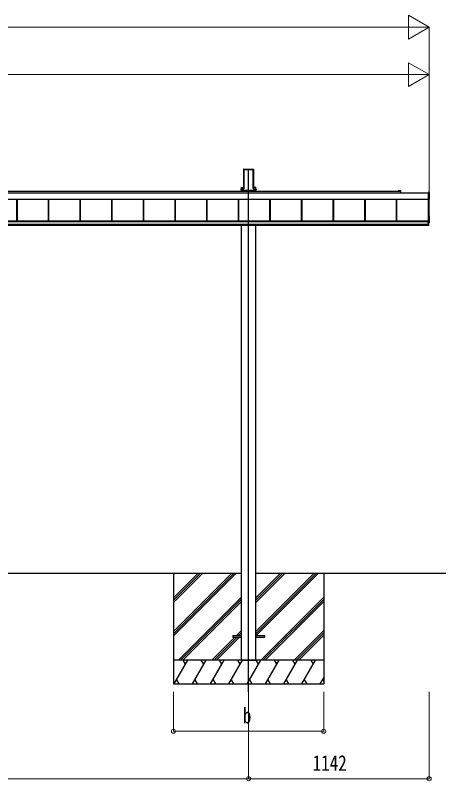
# Model space of a CAD drawing. Units: millimetres, scale not verified. Extents: x -12615 to 12615, y -8910 to 8910.
# Drawn here: x 3312 to 5988, y -5851 to -1011 of the extents above; entities that cross this region are included whole.
import ezdxf
from ezdxf.enums import TextEntityAlignment as Align

# ---------------------------------------------------------------- set-up
doc = ezdxf.new("R2010")
doc.units = ezdxf.units.MM
doc.header["$LTSCALE"] = 50
doc.layers.add('0-4_YKK_12', color=2, linetype='Continuous')
doc.layers.add('0-6_YKK_A1', color=4, linetype='Continuous')
doc.layers.add('0-7_YKK_D', color=6, linetype='Continuous', lineweight=18)
doc.styles.add('ＭＳ ゴシック', font='')
doc.styles.get('ＭＳ ゴシック').set_extended_font_data('MS Gothic')

msp = doc.modelspace()

# ---------------------------------------------------------------- linework, layer by layer
at = {"layer": '0-4_YKK_12'}
msp.add_line((4786.06, -5288), (4786.06, -1983.69), dxfattribs=at)
at = {"layer": '0-6_YKK_A1'}
for p, q in [((4755.17, -1983.19), (4754.82, -1988.69)), ((4755.61, -1983.65), (4755.17, -1983.19)), ((4755.67, -1982.72), (4757.71, -1982.72)), ((4755.67, -1982.72), (4756.11, -1983.19)), ((4756.19, -1984.21), (4756.19, -2099.34)), ((4758.02, -1983.05), (4757.71, -1982.72)), ((4758.02, -1983.05), (4814.1, -1983.05)), ((4814.1, -1983.05), (4814.41, -1982.72)), ((4814.41, -1982.72), (4816.45, -1982.72)), ((4815.93, -2099.34), (4815.93, -1984.21)), ((4816.01, -1983.19), (4816.45, -1982.72)), ((4816.95, -1983.19), (4816.51, -1983.65)), ((4816.95, -1983.19), (4817.3, -1988.69)), ((4754.81, -1989.04), (4754.81, -2105.71)), ((4755.69, -2099.66), (4755.69, -1984.54)), ((4758.56, -1986.19), (4813.56, -1986.19)), ((4758.56, -2107.55), (4758.56, -1986.19)), ((4816.43, -1984.54), (4816.43, -2099.66)), ((4817.31, -1989.04), (4817.31, -2105.71)), ((700.06, -2122.64), (5732.31, -2122.64)), ((4738.19, -2116.46), (4738.19, -2116.96)), ((4738.19, -2116.96), (4738.65, -2116.96)), ((4738.65, -2116.46), (4738.65, -2109.58)), ((4740.65, -2116.46), (4738.65, -2116.46)), ((4740.65, -2116.96), (4738.65, -2116.96)), ((4738.66, -2116.46), (4738.66, -2116.96)), ((4738.69, -2108.61), (4753.7, -2108.61)), ((4740.65, -2109.67), (4740.65, -2116.46)), ((4754.23, -2109.67), (4740.65, -2109.67)), ((4740.65, -2116.46), (4831.47, -2116.46)), ((4740.65, -2116.46), (4740.65, -2116.96)), ((4740.65, -2116.96), (4831.47, -2116.96)), ((4740.86, -2099.28), (4754.81, -2099.28)), ((4740.86, -2108.61), (4740.86, -2099.28)), ((4740.86, -2122.64), (4740.86, -2116.96)), ((4741.06, -2116.96), (4741.06, -2122.64)), ((4742.06, -2116.62), (4830.06, -2116.62)), ((4754.8, -2106.07), (4754.7, -2107.68)), ((4755.22, -2108.23), (4755.6, -2102.14)), ((4756.1, -2102.17), (4755.72, -2108.26)), ((4816.4, -2108.26), (4816.02, -2102.17)), ((4816.52, -2102.14), (4816.9, -2108.23)), ((4831.26, -2099.28), (4817.31, -2099.28)), ((4817.32, -2106.07), (4817.42, -2107.68)), ((4817.89, -2109.17), (4831.47, -2109.17)), ((4831.47, -2109.67), (4817.89, -2109.67)), ((4818.42, -2108.61), (4833.43, -2108.61)), ((4831.06, -2116.96), (4831.06, -2122.64)), ((4831.26, -2108.61), (4831.26, -2099.28)), ((4831.26, -2122.64), (4831.26, -2116.96)), ((4831.47, -2109.17), (4831.47, -2109.67)), ((4831.47, -2116.46), (4831.47, -2109.67)), ((4833.46, -2116.46), (4831.47, -2116.46)), ((4831.47, -2116.46), (4831.47, -2116.96)), ((4833.46, -2116.96), (4831.47, -2116.96)), ((4833.46, -2109.58), (4833.46, -2116.46)), ((4833.93, -2116.96), (4833.46, -2116.96)), ((4833.47, -2116.46), (4833.47, -2116.96)), ((4833.93, -2116.46), (4833.93, -2116.96)), ((5737.6, -2120.14), (5732.31, -2120.14)), ((5732.31, -2122.64), (5745.76, -2122.64)), ((5746.06, -2120.14), (5738.52, -2120.14)), ((5746.06, -2122.94), (5746.06, -2132.61)), ((5748.56, -2132.61), (5748.56, -2122.64)), ((529.06, -2172.55), (5921.56, -2172.55)), ((529.06, -2172.79), (5921.56, -2172.79)), ((548.06, -2132.61), (5921.56, -2132.61)), ((3321.56, -2310.7), (3321.56, -2172.79)), ((3324.16, -2310.7), (3324.16, -2172.79)), ((3324.56, -2310.7), (3324.56, -2172.79)), ((3521.56, -2310.7), (3521.56, -2172.79)), ((3524.16, -2310.7), (3524.16, -2172.79)), ((3524.56, -2310.7), (3524.56, -2172.79)), ((3721.56, -2310.7), (3721.56, -2172.79)), ((3724.16, -2310.7), (3724.16, -2172.79)), ((3724.56, -2310.7), (3724.56, -2172.79)), ((3921.56, -2310.7), (3921.56, -2172.79)), ((3921.56, -2310.7), (3921.56, -2172.79)), ((3924.16, -2310.7), (3924.16, -2172.79)), ((3924.16, -2310.7), (3924.16, -2172.79)), ((3924.56, -2310.7), (3924.56, -2172.79)), ((4121.56, -2310.7), (4121.56, -2172.79)), ((4124.16, -2310.7), (4124.16, -2172.79)), ((4124.56, -2310.7), (4124.56, -2172.79)), ((4321.56, -2310.7), (4321.56, -2172.79)), ((4324.16, -2310.7), (4324.16, -2172.79)), ((4324.56, -2310.7), (4324.56, -2172.79)), ((4521.56, -2310.7), (4521.56, -2172.79)), ((4524.16, -2310.7), (4524.16, -2172.79)), ((4524.56, -2310.7), (4524.56, -2172.79)), ((4721.56, -2310.7), (4721.56, -2172.79)), ((4724.16, -2310.7), (4724.16, -2172.79)), ((4724.56, -2310.7), (4724.56, -2172.79)), ((4921.56, -2310.7), (4921.56, -2172.79)), ((4924.16, -2310.7), (4924.16, -2172.79)), ((4924.56, -2310.7), (4924.56, -2172.79)), ((5121.56, -2310.7), (5121.56, -2172.79)), ((5124.16, -2310.7), (5124.16, -2172.79)), ((5124.56, -2310.7), (5124.56, -2172.79)), ((5321.56, -2310.7), (5321.56, -2172.79)), ((5324.16, -2310.7), (5324.16, -2172.79)), ((5324.56, -2310.7), (5324.56, -2172.79)), ((5521.56, -2310.7), (5521.56, -2172.79)), ((5524.16, -2310.7), (5524.16, -2172.79)), ((5524.56, -2310.7), (5524.56, -2172.79)), ((5721.56, -2310.7), (5721.56, -2172.79)), ((5724.16, -2310.7), (5724.16, -2172.79)), ((5724.56, -2310.7), (5724.56, -2172.79)), ((5921.56, -2173.82), (5921.56, -2174.32)), ((5921.56, -2174.32), (5929.09, -2173.86)), ((5923.06, -2337.97), (5923.06, -2174.23)), ((5928.06, -2319.94), (5928.06, -2173.92)), ((5929.56, -2173.05), (5929.56, -2132.03)), ((526.56, -2310.7), (5919.56, -2310.7)), ((526.56, -2312.71), (5919.56, -2312.71)), ((526.56, -2314.51), (5919.56, -2314.51)), ((526.56, -2314.51), (5919.56, -2314.51)), ((5923.06, -2310.44), (5919.56, -2310.44)), ((5928.06, -2319.94), (5923.06, -2319.94)), ((5923.06, -2321.49), (5929.09, -2321.13)), ((5929.09, -2278.8), (5928.06, -2278.73)), ((5929.56, -2320.32), (5929.56, -2279.29)), ((526.56, -2331.48), (5919.56, -2331.48)), ((526.56, -2337.97), (5919.56, -2337.97)), ((4740.86, -5088), (4740.86, -2337.97)), ((4831.26, -5088), (4831.26, -2337.97)), ((5923.06, -2332.88), (5919.56, -2332.88)), ((5923.06, -2339.5), (5919.56, -2339.5)), ((1705.26, -4538), (4740.86, -4538)), ((4311.06, -4538), (4311.06, -5238)), ((4311.06, -4907.18), (4680.38, -4538)), ((4311.06, -4921.32), (4694.52, -4538)), ((4311.06, -4935.46), (4708.66, -4538)), ((4311.06, -4723.33), (4496.53, -4538)), ((4311.06, -4709.19), (4482.39, -4538)), ((4311.06, -4695.05), (4468.25, -4538)), ((4831.26, -4538), (6052.25, -4538)), ((4831.4, -4907.48), (5200.74, -4538)), ((4831.4, -4921.62), (5214.88, -4538)), ((4831.4, -4723.63), (5016.89, -4538)), ((4831.4, -4709.49), (5002.75, -4538)), ((4831.4, -4695.35), (4988.61, -4538)), ((4833.66, -4933.5), (5229.02, -4538)), ((5261.06, -4538), (5261.06, -5238)), ((4342.37, -5088), (4741, -4689.51)), ((4863.01, -5088), (5261.06, -4689.81)), ((4356.51, -5088), (4741, -4703.65)), ((4370.65, -5088), (4741, -4717.8)), ((4877.15, -5088), (5261.06, -4703.95)), ((4891.3, -5088), (5261.06, -4718.1)), ((4686, -4933.5), (4686, -4942.5)), ((4686, -4933.5), (4741, -4933.5)), ((4709.14, -4933.5), (4741, -4901.64)), ((4723.29, -4933.5), (4741, -4915.78)), ((4737.43, -4933.5), (4741, -4929.93)), ((4831, -4933.5), (4886, -4933.5)), ((4886, -4933.5), (4886, -4942.5)), ((5075, -5088), (5261.06, -4901.94)), ((5089.14, -5088), (5261.06, -4916.08)), ((5103.29, -5088), (5261.06, -4930.23)), ((4554.64, -5088), (4700.14, -4942.5)), ((4568.79, -5088), (4714.29, -4942.5)), ((4582.93, -5088), (4728.43, -4942.5)), ((4686, -4942.5), (4741, -4942.5)), ((4831, -4942.5), (4886, -4942.5)), ((5261.06, -5088), (4311.06, -5088)), ((4315.34, -5238), (4401.94, -5088)), ((4386.94, -5113.98), (4371.94, -5088)), ((4430.95, -5238), (4517.55, -5088)), ((4502.55, -5113.98), (4487.55, -5088)), ((4546.42, -5238), (4633.02, -5088)), ((4618.02, -5113.98), (4603.02, -5088)), ((4661.89, -5238), (4748.49, -5088)), ((4733.49, -5113.98), (4718.49, -5088)), ((4740.86, -5088), (4831.26, -5088)), ((4777.36, -5238), (4863.96, -5088)), ((4848.96, -5113.98), (4833.96, -5088)), ((4892.83, -5238), (4979.29, -5088)), ((4964.43, -5113.98), (4949.43, -5088)), ((5008.16, -5238), (5094.76, -5088)), ((5064.76, -5088), (5079.76, -5113.98)), ((5123.63, -5238), (5210.23, -5088)), ((5180.23, -5088), (5195.23, -5113.98)), ((4330.33, -5212.02), (4345.33, -5238)), ((4445.95, -5212.02), (4460.94, -5238)), ((4561.42, -5212.02), (4576.42, -5238)), ((4676.89, -5212.02), (4691.89, -5238)), ((4792.36, -5212.02), (4807.36, -5238)), ((4907.83, -5212.02), (4922.83, -5238)), ((5023.16, -5212.02), (5038.15, -5238)), ((5138.62, -5212.02), (5153.62, -5238)), ((5239.1, -5238), (5261.06, -5199.96)), ((5254.09, -5212.02), (5261.06, -5224.08)), ((4311.06, -5238), (5261.06, -5238))]:
    msp.add_line(p, q, dxfattribs=at)
for points in [[(4738.19, -2109.11), (4738.19, -2116.46), (4738.65, -2116.46)], [(4740.65, -2109.67), (4740.65, -2109.17), (4754.23, -2109.17)], [(4833.93, -2109.11), (4833.93, -2116.46), (4833.46, -2116.46)], [(5929.09, -2131.53), (5921.56, -2131.07), (5921.56, -2131.57), (5921.56, -2173.82)], [(5919.56, -2310.44), (5919.56, -2332.88), (5919.56, -2339.5)], [(5920.06, -2310.44), (5920.06, -2332.88), (5920.06, -2339.5)], [(5923.06, -2310.44), (5923.06, -2332.88), (5923.06, -2339.5)]]:
    msp.add_lwpolyline(points, dxfattribs=at)
for centre, radius, start, end in [((4739.16, -2109.58), 0.501, 90.24971, 179.75029), ((4832.96, -2109.58), 0.501, 0.24971, 89.75029), ((5732.31, -2121.39), 1.25, 90, 270), ((5737.6, -2120.34), 0.2, 23.57818, 90), ((5738.06, -2120.14), 0.3, 203.57818, 336.42182), ((5738.52, -2120.34), 0.2, 90, 156.42182), ((5745.76, -2122.94), 0.3, 360, 90), ((5746.06, -2122.64), 2.5, 0, 90), ((5929.06, -2132.03), 0.497, 0.05228, 86.83056), ((5928.69, -2173.08), 0.873, 297.46207, 2.25858), ((5929.06, -2279.29), 0.497, 0.05228, 86.83056), ((5928.69, -2320.35), 0.873, 297.46207, 2.25858)]:
    msp.add_arc(centre, radius, start, end, dxfattribs=at)
for centre, major_axis, ratio, start_param, end_param in [((4755.67, -1983.22), (0.346, -0.364), 0.996462, 2.3838095, 3.8892836), ((4755.38, -1986.69), (0.22, 3.04), 0.070684, 5.5043854, 6.2286971), ((4755.88, -1986.72), (0.22, 3.54), 0.060877, 5.5025319, 6.2268436), ((4816.24, -1986.72), (-0.22, 3.54), 0.060877, 0.0563417, 0.7806534), ((4816.74, -1986.69), (-0.22, 3.04), 0.070684, 0.0544883, 0.7787999), ((4816.45, -1983.22), (-0.346, -0.364), 0.996462, 2.3939017, 3.8993758), ((4754.85, -1988.69), (0.031, 0.5), 0.061627, 1.5746234, 2.3600215), ((4817.27, -1988.69), (-0.031, 0.5), 0.061627, 3.9231638, 4.7085619), ((4738.69, -2109.11), (0.355, -0.355), 0.99628, 2.358058, 3.9251274), ((4740.65, -2109.57), (2, 0), 0.045872, 3.2026792, 4.712389), ((4740.65, -2109.07), (1.5, 0), 0.061163, 3.2026792, 4.712389), ((4753.7, -2107.61), (0.691, -0.728), 0.996462, 5.5254021, 7.0308762), ((4754.22, -2108.16), (-0.693, 0.73), 0.992955, 2.3838095, 3.8892836), ((4754.22, -2108.16), (1.04, -1.09), 0.996462, 5.5254021, 7.0308762), ((4754.77, -2106.07), (0.031, 0.5), 0.061627, 4.716216, 5.5016142), ((4755.38, -2102.14), (0.22, 3.5), 0.061627, 4.716216, 5.5016142), ((4755.88, -2102.17), (0.22, 4), 0.053972, 4.7153191, 5.5007173), ((4816.24, -2102.17), (-0.22, 4), 0.053972, 0.782468, 1.5678662), ((4817.9, -2108.16), (-1.04, -1.09), 0.996462, 5.5354944, 7.0409685), ((4816.74, -2102.14), (-0.22, 3.5), 0.061627, 0.7815711, 1.5669693), ((4817.9, -2108.16), (0.693, 0.73), 0.992955, 2.3939017, 3.8993758), ((4817.35, -2106.07), (-0.031, 0.5), 0.061627, 0.7815711, 1.5669693), ((4818.42, -2107.61), (-0.691, -0.728), 0.996462, 5.5354944, 7.0409685), ((4831.47, -2109.07), (1.5, 0), 0.061163, 4.712389, 6.2220988), ((4831.47, -2109.57), (2, 0), 0.045872, 4.712389, 6.2220988), ((4833.43, -2109.11), (-0.355, -0.355), 0.99628, 2.358058, 3.9251274)]:
    msp.add_ellipse(centre, major_axis=major_axis, ratio=ratio, start_param=start_param, end_param=end_param, dxfattribs=at)
at = {"layer": '0-7_YKK_D'}
for p, q in [((5928.06, -1085.72), (5798.16, -1010.72)), ((5798.16, -1010.72), (5798.16, -1160.72)), ((5778.06, -1085.72), (-4734.94, -1085.72)), ((5928.06, -1085.72), (5668.25, -1085.72)), ((5928.06, -1085.72), (5798.16, -1160.72)), ((5928.06, -2132.21), (5928.06, -1084.72)), ((5928.06, -1385.72), (5798.16, -1310.72)), ((5798.16, -1310.72), (5798.16, -1460.72)), ((5778.06, -1385.72), (675.06, -1385.72)), ((5928.06, -1385.72), (5668.25, -1385.72)), ((5928.06, -1385.72), (5798.16, -1460.72)), ((5928.06, -2131.16), (5928.06, -1384.72)), ((4311.06, -5288), (4311.06, -5539)), ((4786.06, -5289), (4786.06, -5839)), ((4786.06, -5289), (4786.06, -5839)), ((5261.06, -5288), (5261.06, -5539)), ((5928.06, -5288.5), (5928.06, -5839)), ((4311.06, -5538), (5261.06, -5538)), ((1660.06, -5838), (4786.06, -5838)), ((5928.06, -5838), (4786.06, -5838))]:
    msp.add_line(p, q, dxfattribs=at)
for centre in [(4311.06, -5538), (5261.06, -5538), (4786.06, -5838), (4786.06, -5838), (5928.06, -5838)]:
    msp.add_circle(centre, 12.75, dxfattribs=at)

# ---------------------------------------------------------------- texts
at = {"layer": '0-7_YKK_D', "style": 'ＭＳ ゴシック', "width": 0.8}
for s, p in [('b', (4750.06, -5518)), ('1142', (5191.46, -5818))]:
    msp.add_text(s, height=98.97, dxfattribs=at).set_placement(p, align=Align.BOTTOM_LEFT)

doc.saveas('drawing.dxf')
